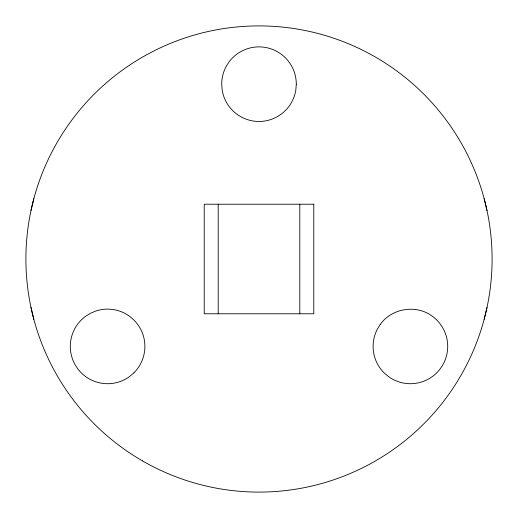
<?xml version="1.0" encoding="UTF-8"?>
<svg xmlns="http://www.w3.org/2000/svg" width="518" height="518" viewBox="0 0 518 518"><rect width="100%" height="100%" fill="white"/><g stroke="black" fill="none" stroke-linecap="round" stroke-linejoin="round"><path stroke-width="0.78" d="M30.996 210.535L33.845 198.672M484.155 319.328L487.004 307.465M484.155 198.672L487.004 210.535M30.996 307.465L33.845 319.328M299.792 204.221L299.792 313.779M218.207 204.221L218.207 313.779M296.296 84.175L295.836 90.009A37.296 37.296 0 0 1 222.164 90.009L221.704 84.175A37.296 37.296 0 0 1 259 46.879A37.296 37.296 0 0 1 296.296 84.175M380.231 324.488L377.169 329.48A37.296 37.296 0 0 0 384.032 372.785L388.481 376.586A37.296 37.296 0 0 0 440.578 368.337A37.296 37.296 0 0 0 432.323 316.239C416.414 304.215 391.647 308.139 380.231 324.488M133.968 372.785L129.519 376.586A37.296 37.296 0 0 1 77.422 368.337A37.296 37.296 0 0 1 85.677 316.239L90.663 313.183L96.07 310.942A37.296 37.296 0 0 1 124.527 313.183C131.468 316.815 137.192 322.546 140.831 329.48A37.296 37.296 0 0 1 133.968 372.785M313.779 204.221L204.221 204.221L204.221 313.779L313.779 313.779L313.779 204.221M142.45 460.871A233.1 233.1 0 0 0 492.1 259A233.1 233.1 0 0 0 142.45 57.129A233.1 233.1 0 0 0 142.45 460.871"/></g></svg>
